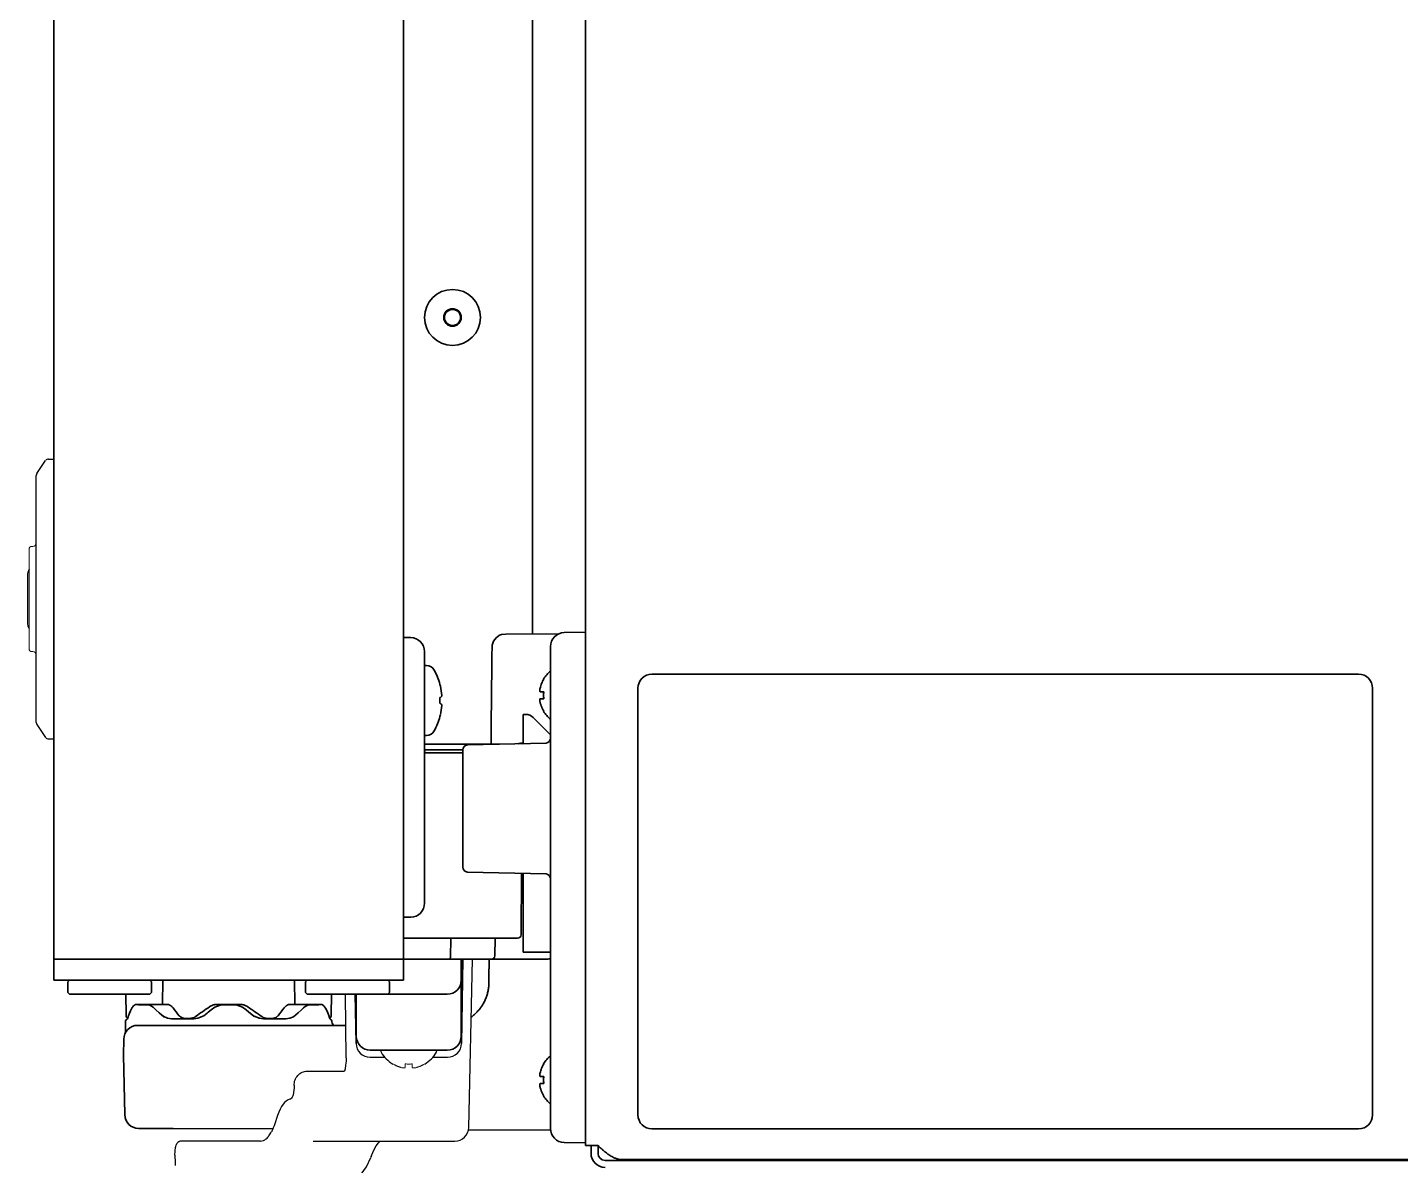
# Model space of a CAD drawing. Extents: x 5819 to 10669, y -850 to 3566.
# Drawn here: x 6992.1 to 7188.4, y 1371.1 to 1533.8 of the extents above; entities that cross this region are included whole.
import ezdxf

# ---------------------------------------------------------------- set-up
doc = ezdxf.new("R2010")
doc.units = 0
doc.header["$LTSCALE"] = 5
doc.layers.get('0').update_dxf_attribs({"linetype": 'CONTINUOUS', "lineweight": 0})
doc.layers.add('1', color=7, linetype='CONTINUOUS', true_color=0xffffff)
doc.layers.add('ASSI', color=7, linetype='CONTINUOUS')
doc.layers.add('GEOM', color=7, linetype='CONTINUOUS')

msp = doc.modelspace()

# ---------------------------------------------------------------- linework, layer by layer
at = {"color": 7, "linetype": 'Continuous'}
for p, q in [((6992.37, 1444.83), (6992.37, 1459.33)), ((6992.37, 1444.83), (6992.37, 1459.33)), ((6992.87, 1459.58), (6992.62, 1459.58)), ((6992.87, 1459.58), (6992.62, 1459.58)), ((6992.87, 1444.58), (6992.62, 1444.58)), ((6992.87, 1444.58), (6992.62, 1444.58)), ((7044.32, 1385.6), (7044.32, 1385.63)), ((7046.12, 1385.08), (7046.12, 1385.63)), ((7047.12, 1385.63), (7047.12, 1385.08)), ((7048.92, 1385.63), (7048.92, 1385.6))]:
    msp.add_line(p, q, dxfattribs=at)
for centre, radius, start, end in [((6992.87, 1460.08), 0.5, 270, 0), ((6992.87, 1460.08), 0.5, 270, 0), ((6992.62, 1459.33), 0.25, 90, 180), ((6992.62, 1459.33), 0.25, 90, 180), ((6992.62, 1444.83), 0.25, 180, 270), ((6992.62, 1444.83), 0.25, 180, 270), ((6992.87, 1444.08), 0.5, 0, 90), ((6992.87, 1444.08), 0.5, 0, 90), ((7046.81, 1389.68), 4.75, 238.4659, 241.0313), ((7046.81, 1389.68), 4.75, 241.0316, 241.9926), ((7046.81, 1389.68), 4.75, 241.9926, 243.3187), ((7046.62, 1389.38), 3.79, 262.4013, 269.9911), ((7046.62, 1389.38), 3.79, 270.0089, 277.5987), ((7046.44, 1389.68), 4.75, 296.6813, 298.0074), ((7046.44, 1389.68), 4.75, 298.0074, 298.9684), ((7046.44, 1389.68), 4.75, 298.9687, 301.5341), ((7046.8, 1389.67), 4.74, 243.3188, 244.4598), ((7046.8, 1389.67), 4.74, 244.4598, 245.4278), ((7046.8, 1389.67), 4.73, 245.4278, 246.6825), ((7046.8, 1389.66), 4.73, 246.6826, 247.4526), ((7046.8, 1389.65), 4.72, 247.4524, 248.9975), ((7046.79, 1389.65), 4.72, 248.9977, 249.4819), ((7046.79, 1389.64), 4.7, 249.4813, 251.5344), ((7046.78, 1389.62), 4.68, 251.535, 252.6227), ((7046.78, 1389.6), 4.67, 252.6228, 253.6051), ((7046.77, 1389.57), 4.64, 253.6036, 255.6824), ((7045.88, 1387.07), 2.01, 262.7256, 264.8598), ((7045.87, 1387.05), 1.98, 264.8627, 265.7144), ((7045.87, 1387.03), 1.97, 265.714, 266.9766), ((7045.87, 1387.02), 1.96, 266.9771, 268.0037), ((7045.87, 1387.02), 1.95, 268.0037, 269.0738), ((7045.87, 1387.01), 1.95, 269.0741, 270.1995), ((7045.87, 1387.02), 1.95, 270.1995, 271.1541), ((7045.87, 1387.02), 1.95, 271.1545, 272.3767), ((7045.87, 1387.03), 1.96, 272.3765, 273.2159), ((7045.87, 1387.04), 1.97, 273.2167, 274.6016), ((7045.87, 1387.05), 1.98, 274.6009, 275.2558), ((7045.87, 1387.07), 2.01, 275.2585, 277.2741), ((7047.38, 1387.07), 2.01, 262.7259, 264.7415), ((7047.37, 1387.05), 1.98, 264.7442, 265.3991), ((7047.37, 1387.04), 1.97, 265.3984, 266.7833), ((7047.37, 1387.03), 1.96, 266.7841, 267.6235), ((7047.37, 1387.02), 1.96, 267.6234, 268.8455), ((7047.37, 1387.02), 1.95, 268.8459, 270.9258), ((7047.37, 1387.02), 1.95, 270.9261, 271.9964), ((7047.37, 1387.02), 1.96, 271.9964, 273.0228), ((7047.37, 1387.03), 1.97, 273.0233, 274.286), ((7047.37, 1387.05), 1.98, 274.2856, 275.1372), ((7047.37, 1387.07), 2.01, 275.1401, 277.2744), ((7046.48, 1389.57), 4.64, 284.3176, 286.3964), ((7046.47, 1389.6), 4.67, 286.3949, 287.3772), ((7046.46, 1389.62), 4.68, 287.3773, 288.465), ((7046.46, 1389.64), 4.7, 288.4656, 290.5187), ((7046.45, 1389.65), 4.72, 290.5181, 291.0023), ((7046.45, 1389.65), 4.72, 291.0025, 292.5476), ((7046.45, 1389.66), 4.73, 292.5474, 293.3174), ((7046.45, 1389.67), 4.73, 293.3175, 294.5722), ((7046.44, 1389.67), 4.74, 294.5722, 295.5402), ((7046.44, 1389.67), 4.74, 295.5402, 296.6812)]:
    msp.add_arc(centre, radius, start, end, dxfattribs=at)
at = {"layer": '1', "color": 7, "linetype": 'Continuous', "lineweight": 35}
for p, q in [((6995.87, 1400.58), (6995.87, 2085.08)), ((7045.87, 1400.58), (7045.87, 2085.08)), ((7071.87, 1373.93), (7071.87, 2085.33)), ((7071.87, 1373.93), (7071.87, 2085.33)), ((7064.28, 1447.06), (7064.28, 1701.69)), ((7046.91, 1446.56), (7045.87, 1446.58)), ((7060.51, 1447.03), (7059.88, 1447.02)), ((7068.04, 1447.09), (7060.51, 1447.03)), ((7068.84, 1447.27), (7071.87, 1447.33)), ((7048.87, 1444.56), (7048.87, 1408.59)), ((7066.87, 1440.27), (7066.87, 1445.27)), ((7049.17, 1442.58), (7048.87, 1442.58)), ((7065.89, 1440.63), (7065.93, 1440.63)), ((7182.37, 1441.33), (7081.37, 1441.33)), ((7051.07, 1439.88), (7051.08, 1439.88)), ((7066.87, 1381.38), (7066.87, 1440.27)), ((7079.37, 1439.33), (7079.37, 1378.33)), ((7184.37, 1378.33), (7184.37, 1439.33)), ((7051.32, 1438.15), (7051.33, 1438.18)), ((7051.08, 1435.28), (7051.07, 1435.28)), ((7062.97, 1435.58), (7063.35, 1435.58)), ((7062.97, 1431.39), (7062.97, 1435.58)), ((7066.87, 1432.68), (7064.41, 1435.14)), ((7065.93, 1436.03), (7065.89, 1436.03)), ((7049.17, 1432.58), (7048.87, 1432.58)), ((7059.59, 1431.33), (7048.87, 1431.33)), ((7066.25, 1431.46), (7054.99, 1431.24)), ((7048.87, 1430.53), (7054.37, 1430.53)), ((7048.87, 1430.08), (7054.37, 1430.08)), ((7054.37, 1430.5), (7054.37, 1422.13)), ((7054.37, 1422.13), (7054.37, 1413.76)), ((7054.99, 1413.02), (7066.25, 1412.79)), ((7062.75, 1412.86), (7062.68, 1404.07)), ((7062.97, 1401.58), (7062.97, 1412.86)), ((7062.97, 1410.08), (7062.73, 1410.08)), ((7046.91, 1406.59), (7045.87, 1406.58)), ((7045.87, 1403.58), (7052.62, 1403.58)), ((7052.62, 1403.58), (7052.57, 1400.82)), ((7062.18, 1403.58), (7052.62, 1403.58)), ((7058.95, 1403.58), (7058.93, 1401.07)), ((7062.97, 1401.58), (7066.87, 1401.58)), ((6995.87, 1400.58), (7045.87, 1400.58)), ((6995.87, 1397.58), (6995.87, 1400.58)), ((7045.87, 1400.58), (7066.22, 1400.58)), ((7045.87, 1397.58), (7045.87, 1400.58)), ((7054.12, 1389.58), (7054.12, 1400.58)), ((7054.16, 1388.54), (7054.37, 1400.58)), ((7066.21, 1400.58), (7066.27, 1400.58)), ((7066.22, 1400.58), (7066.29, 1400.58)), ((7066.26, 1400.58), (7066.29, 1400.58)), ((7066.27, 1400.58), (7066.62, 1400.62)), ((7066.29, 1400.58), (7066.62, 1400.62)), ((7045.87, 1397.58), (6995.87, 1397.58)), ((6998.12, 1397.58), (6997.87, 1397.33)), ((6997.87, 1397.33), (6997.87, 1395.83)), ((7009.62, 1397.58), (7009.87, 1397.33)), ((7009.87, 1397.33), (7009.87, 1395.83)), ((7011.47, 1397.58), (7011.41, 1394.17)), ((7030.34, 1394.16), (7030.28, 1397.58)), ((7032.12, 1397.58), (7031.87, 1397.33)), ((7031.87, 1397.33), (7031.87, 1395.83)), ((7043.62, 1397.58), (7043.87, 1397.33)), ((7043.87, 1397.33), (7043.87, 1395.83)), ((6998.12, 1395.58), (6997.87, 1395.83)), ((7009.62, 1395.58), (6998.12, 1395.58)), ((7006.21, 1392.57), (7006.16, 1395.58)), ((7009.62, 1395.58), (7009.87, 1395.83)), ((7032.12, 1395.58), (7031.87, 1395.83)), ((7052.12, 1395.58), (7032.12, 1395.58)), ((7035.54, 1392.57), (7035.59, 1395.58)), ((7039.09, 1388.54), (7038.97, 1395.58)), ((7039.12, 1395.58), (7039.12, 1389.58)), ((7043.62, 1395.58), (7043.87, 1395.83)), ((7007.76, 1394.13), (7009.42, 1394.13)), ((7007.98, 1394.08), (7009.29, 1394.08)), ((7010.09, 1393.71), (7010.18, 1393.62)), ((7017.97, 1392.99), (7018.38, 1393.36)), ((7018.38, 1393.36), (7018.9, 1393.74)), ((7018.9, 1393.74), (7019.68, 1394.02)), ((7018.9, 1393.73), (7019.66, 1394.01)), ((7019.26, 1394.13), (7022.49, 1394.13)), ((7019.44, 1394.07), (7019.56, 1394.08)), ((7019.56, 1394.08), (7022.18, 1394.08)), ((7019.68, 1394.02), (7020.27, 1394.08)), ((7021.47, 1394.08), (7022.08, 1394.01)), ((7022.18, 1394.08), (7022.31, 1394.07)), ((7023.37, 1393.36), (7023.78, 1392.99)), ((7032.33, 1394.13), (7033.94, 1394.13)), ((7032.46, 1394.08), (7033.77, 1394.08)), ((7006.12, 1391.63), (7006.12, 1390.22)), ((7012.69, 1392.08), (7015.89, 1392.08)), ((7014.58, 1392.13), (7015.34, 1392.13)), ((7017.81, 1392.85), (7017.97, 1392.99)), ((7023.78, 1392.99), (7023.93, 1392.85)), ((7023.93, 1392.85), (7024.44, 1392.47)), ((7024.44, 1392.47), (7025.25, 1392.14)), ((7025.25, 1392.14), (7025.86, 1392.08)), ((7025.86, 1392.08), (7029.05, 1392.08)), ((7026.41, 1392.13), (7027.16, 1392.13)), ((7007.88, 1391.13), (7012.84, 1391.13)), ((7012.84, 1391.13), (7037.61, 1391.13)), ((7005.87, 1386.88), (7005.88, 1389.13)), ((7052.12, 1387.58), (7041.12, 1387.58)), ((7042.62, 1387.48), (7042.62, 1387.58)), ((7050.62, 1387.48), (7050.62, 1387.58)), ((7006.02, 1378.37), (7005.87, 1386.88)), ((7065.93, 1381.03), (7065.89, 1381.03)), ((7066.87, 1376.38), (7066.87, 1381.38)), ((7012.97, 1376.38), (7008.01, 1376.4)), ((7027.18, 1376.32), (7012.97, 1376.38)), ((7066.89, 1376.15), (7055.15, 1376.2)), ((7081.37, 1376.33), (7182.37, 1376.33)), ((7068.84, 1374.38), (7071.87, 1374.33)), ((7071.87, 1373.93), (7073.67, 1373.93)), ((7072.67, 1373.93), (7072.67, 1372.83)), ((7073.67, 1373.93), (7073.67, 1372.83)), ((7074.67, 1371.83), (7620.37, 1371.83)), ((7077.34, 1371.93), (7077.14, 1371.93)), ((7077.34, 1371.93), (8068.41, 1371.93)), ((7090.37, 1371.83), (7090.37, 1371.93))]:
    msp.add_line(p, q, dxfattribs=at)
for points in [[(7009.29, 1394.08), (7009.52, 1394.04), (7009.85, 1393.89), (7010.09, 1393.71)], [(7010.18, 1393.62), (7010.48, 1393.33), (7010.93, 1392.92), (7011.26, 1392.63)], [(7022.08, 1394.01), (7022.86, 1393.73), (7023.37, 1393.36)], [(7030.49, 1392.63), (7030.81, 1392.91), (7031.25, 1393.32), (7031.56, 1393.62)], [(7031.56, 1393.62), (7031.83, 1393.84), (7032.19, 1394.03), (7032.46, 1394.08)], [(7011.26, 1392.63), (7011.6, 1392.37), (7011.93, 1392.24)], [(7011.26, 1392.63), (7011.59, 1392.38), (7012.14, 1392.15), (7012.69, 1392.08)], [(7015.89, 1392.08), (7016.49, 1392.14), (7017.31, 1392.47), (7017.81, 1392.85)], [(7023.93, 1392.85), (7024.46, 1392.45), (7025.28, 1392.14), (7025.86, 1392.08)], [(7029.05, 1392.08), (7029.6, 1392.15), (7030.14, 1392.37), (7030.49, 1392.63)]]:
    msp.add_lwpolyline(points, dxfattribs=at)
for radius in [4, 1.25, 1.15]:
    msp.add_circle((7052.87, 1492.33), radius, dxfattribs=at)
for centre, radius, start, end in [((7046.87, 1444.56), 2, 0, 89), ((7060.52, 1445.13), 2, 108.6193, 179.0484), ((7068.87, 1445.27), 2, 91, 180), ((7049.17, 1441.33), 1.25, 28.6021, 90), ((7042.29, 1437.58), 9.08, 14.6676, 28.6021), ((7069.99, 1438.13), 4.8, 130.5418, 148.6074), ((7081.37, 1439.33), 2, 90, 180), ((7182.37, 1439.33), 2, 0, 90), ((7042.4, 1437.65), 8.95, 12.6308, 14.3943), ((7042.4, 1437.65), 8.95, 4.1992, 12.6256), ((7069.67, 1438.33), 3.78, 172.3959, 179.9965), ((7042.29, 1437.58), 8.79, 357.391, 2.609), ((7042.4, 1437.5), 8.95, 347.3743, 355.8008), ((7042.41, 1437.65), 8.94, 3.3503, 4.1929), ((7042.41, 1437.5), 8.94, 355.8071, 356.6497), ((7069.67, 1438.33), 3.78, 180.0035, 187.6041), ((7042.29, 1437.58), 9.08, 331.3979, 345.3324), ((7042.4, 1437.5), 8.95, 345.6057, 347.3692), ((7063.35, 1434.08), 1.5, 45, 90), ((7069.99, 1438.53), 4.8, 211.3459, 229.4581), ((7049.17, 1433.83), 1.25, 270, 331.3979), ((7055.12, 1430.5), 0.75, 100, 180), ((7055.12, 1430.5), 0.75, 100, 180), ((7061.57, 1435.33), 4, 279.2353, 283.1037), ((7062.48, 1432.33), 1, 290.6141, 299.4971), ((7066.12, 1432.2), 0.75, 280, 0), ((7049.08, 1430.33), 0.2, 90, 185.2159), ((7050.17, 1430.43), 1.3, 185.2159, 195.8957), ((7055.12, 1413.76), 0.75, 180, 260), ((7066.12, 1412.06), 0.75, 0, 80), ((7046.87, 1408.59), 2, 271, 0), ((7062.18, 1404.08), 0.5, 270, 359.5), ((7052.32, 1400.83), 0.25, 270, 359), ((7058.43, 1401.08), 0.5, 270, 359.5), ((7066.22, 1402.58), 2, 270, 289.0192), ((7052.12, 1397.58), 2, 270, 0), ((7006.62, 1391.63), 0.5, 108.8046, 180), ((7006.71, 1392.58), 0.5, 181, 241.5061), ((7035.04, 1392.58), 0.5, 304.2335, 359), ((7035.12, 1391.63), 0.5, 0, 64.3154), ((7036.12, 1391.63), 0.5, 180, 270), ((7007.88, 1389.13), 2, 90, 179.75), ((7041.12, 1389.58), 2, 180, 270), ((7052.12, 1389.58), 2, 270, 0), ((7069.99, 1383.13), 4.8, 130.5419, 148.6541), ((7069.67, 1383.33), 3.78, 172.3959, 179.9965), ((7069.67, 1383.33), 3.78, 180.0035, 187.6041), ((7069.99, 1383.53), 4.8, 211.3459, 229.4581), ((7008.02, 1378.4), 2, 181, 269.75), ((7081.37, 1378.33), 2, 180, 270), ((7182.37, 1378.33), 2, 270, 0), ((7068.87, 1376.38), 2, 180, 269), ((7074.67, 1372.83), 2, 180, 270), ((7074.67, 1372.83), 1, 180, 270)]:
    msp.add_arc(centre, radius, start, end, dxfattribs=at)
for points, degree in [([(7058.52, 1445.16), (7058.44, 1438.23), (7058.37, 1431.3)], 2), ([(7065.38, 1439.33), (7065.37, 1439.3), (7065.37, 1439.25), (7065.36, 1439.18), (7065.36, 1439.1), (7065.36, 1439.03), (7065.36, 1438.96), (7065.37, 1438.9), (7065.37, 1438.85), (7065.38, 1438.83)], 3), ([(7065.38, 1438.83), (7065.39, 1438.83), (7065.42, 1438.83), (7065.47, 1438.83), (7065.53, 1438.83), (7065.59, 1438.83), (7065.66, 1438.83), (7065.73, 1438.83), (7065.82, 1438.83), (7065.89, 1438.83), (7065.93, 1438.83)], 3), ([(7051.32, 1437), (7051.26, 1437.08), (7051.16, 1437.13), (7051.07, 1437.18)], 3), ([(7051.33, 1436.98), (7051.33, 1436.98), (7051.32, 1436.99), (7051.32, 1437)], 3), ([(7065.38, 1437.83), (7065.37, 1437.8), (7065.37, 1437.75), (7065.36, 1437.68), (7065.36, 1437.61), (7065.36, 1437.54), (7065.36, 1437.47), (7065.37, 1437.4), (7065.37, 1437.35), (7065.38, 1437.33)], 3), ([(7065.38, 1437.33), (7065.39, 1437.27), (7065.42, 1437.16), (7065.47, 1437), (7065.53, 1436.84), (7065.59, 1436.69), (7065.66, 1436.54), (7065.73, 1436.38), (7065.82, 1436.21), (7065.89, 1436.09), (7065.93, 1436.03)], 3), ([(7058.1, 1400.58), (7058.08, 1398.82), (7058.07, 1397.07)], 2), ([(7013.81, 1392.51), (7013.51, 1392.88), (7013.22, 1393.24), (7012.95, 1393.61)], 3), ([(7016.13, 1392.38), (7016.78, 1392.85), (7017.46, 1393.32), (7018.14, 1393.78)], 3), ([(7023.61, 1393.78), (7024.29, 1393.32), (7024.96, 1392.85), (7025.62, 1392.38)], 3), ([(7028.79, 1393.61), (7028.52, 1393.24), (7028.24, 1392.88), (7027.93, 1392.51)], 3), ([(7030.55, 1394.13), (7030.98, 1394.13), (7031.41, 1394.13), (7031.83, 1394.13)], 3), ([(7065.38, 1384.33), (7065.37, 1384.3), (7065.37, 1384.25), (7065.36, 1384.18), (7065.36, 1384.1), (7065.36, 1384.03), (7065.36, 1383.96), (7065.37, 1383.9), (7065.37, 1383.85), (7065.38, 1383.83)], 3), ([(7065.38, 1383.83), (7065.39, 1383.83), (7065.42, 1383.83), (7065.47, 1383.83), (7065.53, 1383.83), (7065.59, 1383.83), (7065.66, 1383.83), (7065.73, 1383.83), (7065.82, 1383.83), (7065.89, 1383.83), (7065.93, 1383.83)], 3), ([(7065.38, 1382.83), (7065.37, 1382.8), (7065.37, 1382.75), (7065.36, 1382.68), (7065.36, 1382.61), (7065.36, 1382.54), (7065.36, 1382.47), (7065.37, 1382.4), (7065.37, 1382.35), (7065.38, 1382.33)], 3), ([(7065.38, 1382.33), (7065.39, 1382.27), (7065.42, 1382.16), (7065.47, 1382), (7065.53, 1381.84), (7065.59, 1381.69), (7065.66, 1381.54), (7065.73, 1381.38), (7065.82, 1381.21), (7065.89, 1381.09), (7065.93, 1381.03)], 3)]:
    msp.add_open_spline(points, degree=degree, dxfattribs=at)
for points, knots in [([(7065.93, 1440.63), (7065.8, 1440.42), (7065.7, 1440.21), (7065.56, 1439.89), (7065.52, 1439.78), (7065.44, 1439.55), (7065.41, 1439.44), (7065.38, 1439.33)], [0, 0, 0, 0, 0.5, 0.5, 0.75, 0.75, 1, 1, 1, 1]), ([(7051.07, 1437.98), (7051.1, 1437.99), (7051.19, 1438.04), (7051.28, 1438.09), (7051.32, 1438.15)], [0, 0, 0, 0, 0.314454, 1, 1, 1, 1]), ([(7065.93, 1437.83), (7065.8, 1437.83), (7065.7, 1437.83), (7065.56, 1437.83), (7065.52, 1437.83), (7065.44, 1437.83), (7065.41, 1437.83), (7065.38, 1437.83)], [0, 0, 0, 0, 0.5, 0.5, 0.75, 0.75, 1, 1, 1, 1]), ([(7062.48, 1431.43), (7062.52, 1431.44), (7062.69, 1431.47), (7062.85, 1431.5), (7062.97, 1431.53)], [0, 0, 0, 0, 0.252919, 1, 1, 1, 1]), ([(7062.74, 1411.08), (7062.77, 1411.08), (7062.83, 1411.08), (7062.9, 1411.08), (7062.93, 1411.07), (7062.96, 1411.08), (7062.96, 1411.07), (7062.97, 1411.08), (7062.97, 1411.07)], [0, 0, 0, 0, 0.415901, 0.733358, 0.848597, 0.932221, 0.982916, 1, 1, 1, 1]), ([(7055.54, 1392.3), (7055.62, 1392.36), (7055.7, 1392.42), (7055.92, 1392.6), (7056.07, 1392.73), (7056.35, 1393), (7056.48, 1393.15), (7056.64, 1393.34), (7056.68, 1393.37), (7056.74, 1393.45), (7056.83, 1393.57), (7056.92, 1393.68), (7057.09, 1393.93), (7057.19, 1394.09), (7057.38, 1394.43), (7057.47, 1394.6), (7057.59, 1394.87), (7057.63, 1394.96), (7057.68, 1395.1), (7057.7, 1395.15), (7057.73, 1395.24), (7057.75, 1395.29), (7057.83, 1395.52), (7057.88, 1395.71), (7057.97, 1396.09), (7058, 1396.28), (7058.03, 1396.53), (7058.04, 1396.58), (7058.05, 1396.68), (7058.05, 1396.73), (7058.06, 1396.87), (7058.06, 1396.97), (7058.07, 1397.07)], [0.4067331, 0.4067331, 0.4067331, 0.4067331, 0.4375, 0.4375, 0.5, 0.5, 0.5625, 0.5625, 0.578125, 0.578125, 0.59375, 0.625, 0.625, 0.6875, 0.6875, 0.75, 0.75, 0.78125, 0.78125, 0.796875, 0.796875, 0.8125, 0.8125, 0.875, 0.875, 0.9375, 0.9375, 0.953125, 0.953125, 0.96875, 0.96875, 1, 1, 1, 1]), ([(7007.05, 1393.59), (7006.79, 1393.1), (7006.59, 1392.6), (7006.46, 1392.1), (7006.46, 1392.1), (7006.46, 1392.1), (7006.46, 1392.1)], [0, 0, 0, 0, 1, 1, 1, 1.002251, 1.002251, 1.002251, 1.002251]), ([(7007.76, 1394.13), (7007.64, 1394.14), (7007.4, 1394.03), (7007.18, 1393.83), (7007.08, 1393.66), (7007.05, 1393.59)], [0.0399952, 0.0399952, 0.0399952, 0.0399952, 0.4094432, 0.746124, 1, 1, 1, 1]), ([(7009.42, 1394.13), (7009.87, 1394.13), (7010.32, 1394.13), (7011.21, 1394.13), (7011.65, 1394.13), (7012.1, 1394.13)], [0, 0, 0, 0, 0.5, 0.5, 1, 1, 1, 1]), ([(7012.95, 1393.61), (7012.93, 1393.63), (7012.92, 1393.65), (7012.88, 1393.69), (7012.86, 1393.71), (7012.81, 1393.77), (7012.77, 1393.8), (7012.66, 1393.9), (7012.59, 1393.95), (7012.5, 1394), (7012.5, 1394), (7012.48, 1394.02), (7012.47, 1394.02), (7012.44, 1394.03), (7012.42, 1394.04), (7012.37, 1394.07), (7012.3, 1394.1), (7012.23, 1394.11), (7012.18, 1394.12), (7012.16, 1394.12), (7012.13, 1394.13), (7012.11, 1394.13), (7012.1, 1394.13)], [0, 0, 0, 0, 0.0625, 0.0625, 0.125, 0.125, 0.25, 0.25, 0.5, 0.5, 0.53125, 0.53125, 0.5625, 0.5625, 0.625, 0.625, 0.75, 0.875, 0.875, 0.9375, 0.9375, 1, 1, 1, 1]), ([(7018.14, 1393.78), (7018.18, 1393.81), (7018.22, 1393.84), (7018.31, 1393.89), (7018.35, 1393.91), (7018.48, 1393.97), (7018.58, 1394.01), (7018.69, 1394.05), (7018.72, 1394.05), (7018.77, 1394.06), (7018.79, 1394.07), (7018.86, 1394.09), (7018.91, 1394.1), (7019.06, 1394.12), (7019.16, 1394.13), (7019.26, 1394.13)], [0, 0, 0, 0, 0.125, 0.125, 0.25, 0.25, 0.5, 0.5, 0.5625, 0.5625, 0.625, 0.625, 0.75, 0.75, 1, 1, 1, 1]), ([(7022.49, 1394.13), (7022.54, 1394.13), (7022.59, 1394.12), (7022.69, 1394.12), (7022.74, 1394.11), (7022.88, 1394.09), (7022.98, 1394.07), (7023.1, 1394.03), (7023.12, 1394.02), (7023.17, 1394.01), (7023.19, 1394), (7023.26, 1393.97), (7023.31, 1393.95), (7023.44, 1393.89), (7023.52, 1393.84), (7023.61, 1393.78)], [0, 0, 0, 0, 0.125, 0.125, 0.25, 0.25, 0.5, 0.5, 0.5625, 0.5625, 0.625, 0.625, 0.75, 0.75, 1, 1, 1, 1]), ([(7029.65, 1394.13), (7029.63, 1394.13), (7029.62, 1394.13), (7029.59, 1394.12), (7029.57, 1394.12), (7029.52, 1394.11), (7029.48, 1394.1), (7029.38, 1394.07), (7029.31, 1394.04), (7029.22, 1393.99), (7029.21, 1393.98), (7029.19, 1393.97), (7029.18, 1393.96), (7029.16, 1393.95), (7029.14, 1393.93), (7029.08, 1393.89), (7029.04, 1393.86), (7028.93, 1393.77), (7028.86, 1393.69), (7028.79, 1393.61)], [0, 0, 0, 0, 0.0625, 0.0625, 0.125, 0.125, 0.25, 0.25, 0.5, 0.5, 0.53125, 0.53125, 0.5625, 0.5625, 0.625, 0.625, 0.75, 0.75, 1, 1, 1, 1]), ([(7029.65, 1394.13), (7030.09, 1394.13), (7030.54, 1394.13), (7031.43, 1394.13), (7031.88, 1394.13), (7032.33, 1394.13)], [0, 0, 0, 0, 0.5, 0.5, 1, 1, 1, 1]), ([(7034.7, 1393.59), (7034.68, 1393.63), (7034.6, 1393.79), (7034.4, 1394), (7034.12, 1394.14), (7033.98, 1394.12), (7033.95, 1394.11)], [0, 0, 0, 0, 0.14284, 0.551091, 0.908393, 1, 1, 1, 1]), ([(7035.34, 1392.08), (7035.33, 1392.12), (7035.32, 1392.16), (7035.31, 1392.2), (7035.17, 1392.67), (7034.97, 1393.13), (7034.7, 1393.59)], [-0.089757, -0.089757, -0.089757, -0.089757, 0, 0, 0, 1, 1, 1, 1]), ([(7014.58, 1392.13), (7014.55, 1392.13), (7014.51, 1392.13), (7014.44, 1392.14), (7014.41, 1392.14), (7014.34, 1392.16), (7014.3, 1392.17), (7014.25, 1392.19), (7014.23, 1392.2), (7014.2, 1392.21), (7014.18, 1392.22), (7014.1, 1392.26), (7014.04, 1392.3), (7013.95, 1392.37), (7013.92, 1392.4), (7013.88, 1392.44), (7013.87, 1392.45), (7013.84, 1392.48), (7013.82, 1392.5), (7013.81, 1392.51)], [0, 0, 0, 0, 0.125, 0.125, 0.25, 0.25, 0.375, 0.375, 0.4375, 0.4375, 0.5, 0.5, 0.75, 0.75, 0.875, 0.875, 0.9375, 0.9375, 1, 1, 1, 1]), ([(7015.34, 1392.13), (7015.41, 1392.13), (7015.47, 1392.13), (7015.61, 1392.15), (7015.68, 1392.17), (7015.78, 1392.2), (7015.81, 1392.21), (7015.88, 1392.24), (7015.91, 1392.26), (7016.01, 1392.3), (7016.07, 1392.34), (7016.13, 1392.38)], [0, 0, 0, 0, 0.25, 0.25, 0.5, 0.5, 0.625, 0.625, 0.75, 0.75, 1, 1, 1, 1]), ([(7025.62, 1392.38), (7025.65, 1392.36), (7025.68, 1392.34), (7025.74, 1392.31), (7025.77, 1392.29), (7025.87, 1392.24), (7025.93, 1392.21), (7026.03, 1392.18), (7026.07, 1392.17), (7026.14, 1392.15), (7026.17, 1392.15), (7026.27, 1392.13), (7026.34, 1392.13), (7026.41, 1392.13)], [0, 0, 0, 0, 0.125, 0.125, 0.25, 0.25, 0.5, 0.5, 0.625, 0.625, 0.75, 0.75, 1, 1, 1, 1]), ([(7027.93, 1392.51), (7027.91, 1392.48), (7027.88, 1392.45), (7027.82, 1392.4), (7027.79, 1392.37), (7027.73, 1392.32), (7027.7, 1392.3), (7027.64, 1392.26), (7027.61, 1392.24), (7027.51, 1392.19), (7027.44, 1392.17), (7027.34, 1392.14), (7027.31, 1392.14), (7027.24, 1392.13), (7027.2, 1392.13), (7027.16, 1392.13)], [0, 0, 0, 0, 0.125, 0.125, 0.25, 0.25, 0.375, 0.375, 0.5, 0.5, 0.75, 0.75, 0.875, 0.875, 1, 1, 1, 1]), ([(7006.12, 1390.22), (7006.12, 1390.2), (7006.12, 1390.15), (7006.11, 1390.09), (7006.1, 1390.06), (7006.09, 1390.03), (7006.09, 1390.02), (7006.08, 1390.01), (7006.08, 1390.01)], [0, 0, 0, 0, 0.177123, 0.342265, 0.45837, 0.577061, 0.756442, 1, 1, 1, 1]), ([(7065.93, 1385.63), (7065.8, 1385.42), (7065.7, 1385.21), (7065.56, 1384.89), (7065.52, 1384.78), (7065.44, 1384.55), (7065.41, 1384.44), (7065.38, 1384.33)], [0, 0, 0, 0, 0.5, 0.5, 0.75, 0.75, 1, 1, 1, 1]), ([(7065.93, 1382.83), (7065.8, 1382.83), (7065.7, 1382.83), (7065.56, 1382.83), (7065.52, 1382.83), (7065.44, 1382.83), (7065.41, 1382.83), (7065.38, 1382.83)], [0, 0, 0, 0, 0.5, 0.5, 0.75, 0.75, 1, 1, 1, 1]), ([(7077.14, 1371.93), (7076.99, 1371.93), (7076.85, 1371.94), (7076.63, 1371.98), (7076.56, 1371.99), (7076.45, 1372.02), (7076.42, 1372.03), (7076.34, 1372.05), (7076.31, 1372.07), (7076.13, 1372.13), (7075.98, 1372.19), (7075.69, 1372.34), (7075.55, 1372.42), (7075.26, 1372.61), (7075.11, 1372.71), (7074.83, 1372.92), (7074.68, 1373.04), (7074.47, 1373.22), (7074.4, 1373.28), (7074.3, 1373.36), (7074.29, 1373.38), (7074.25, 1373.41), (7074.2, 1373.46), (7074.14, 1373.5), (7073.96, 1373.67), (7073.82, 1373.8), (7073.67, 1373.93)], [0, 0, 0, 0, 0.125, 0.125, 0.1875, 0.1875, 0.21875, 0.21875, 0.25, 0.25, 0.375, 0.375, 0.5, 0.5, 0.625, 0.625, 0.75, 0.75, 0.8125, 0.8125, 0.828125, 0.828125, 0.84375, 0.875, 0.875, 1, 1, 1, 1]), ([(7090.37, 1371.83), (7090.21, 1371.83), (7090.05, 1371.84), (7089.87, 1371.88), (7089.85, 1371.88), (7089.84, 1371.88)], [0, 0, 0, 0, 0.90385, 0.90385, 1, 1, 1, 1])]:
    msp.add_open_spline(points, degree=3, knots=knots, dxfattribs=at)
at = {"layer": 'ASSI', "color": 7, "linetype": 'Continuous'}
for centre, radius, start, end in [((7043.02, 1387.48), 0.4, 180, 210.3012), ((7050.22, 1387.48), 0.4, 329.6988, 0), ((7046.82, 1389.7), 4.8, 210.3012, 238.6273), ((7046.42, 1389.7), 4.8, 301.3727, 329.6988)]:
    msp.add_arc(centre, radius, start, end, dxfattribs=at)
at = {"layer": 'GEOM', "color": 7, "linetype": 'Continuous'}
for p, q in [((6993.46, 1470), (6994.72, 1471.86)), ((6993.46, 1470), (6994.72, 1471.86)), ((6995.14, 1472.08), (6995.87, 1472.08)), ((6995.14, 1472.08), (6995.87, 1472.08)), ((6995.87, 1432.08), (6995.87, 1472.08)), ((6995.87, 1432.08), (6995.87, 1472.08)), ((6993.37, 1434.43), (6993.37, 1469.72)), ((6993.37, 1434.43), (6993.37, 1469.72)), ((6992.12, 1455.39), (6992.12, 1448.76)), ((6992.12, 1455.39), (6992.12, 1448.76)), ((6993.46, 1434.15), (6994.72, 1432.29)), ((6993.46, 1434.15), (6994.72, 1432.29)), ((6995.14, 1432.08), (6995.87, 1432.08)), ((6995.14, 1432.08), (6995.87, 1432.08)), ((7055.19, 1376.53), (7055.73, 1400.56)), ((7037.66, 1386.49), (7037.57, 1395.58)), ((7041.09, 1386.58), (7043.18, 1386.58)), ((7050.06, 1386.58), (7052.16, 1386.58)), ((7032.11, 1384.58), (7037.44, 1384.58)), ((7027.86, 1378.23), (7027.41, 1376.92)), ((7032.97, 1374.58), (7053.19, 1374.58)), ((7042.52, 1374.55), (7042.55, 1374.58)), ((7041.23, 1372.36), (7041.18, 1372.22))]:
    msp.add_line(p, q, dxfattribs=at)
for points in [[(7037.66, 1386.49), (7037.65, 1386.02), (7037.6, 1385.42), (7037.52, 1384.9), (7037.44, 1384.58)], [(7041.23, 1372.36), (7041.59, 1373.2), (7041.97, 1373.9), (7042.29, 1374.34), (7042.52, 1374.55)], [(7037.24, 1368.58), (7038.13, 1368.71), (7039.02, 1369.13), (7039.84, 1369.85), (7040.58, 1370.91), (7041.18, 1372.22)]]:
    msp.add_lwpolyline(points, dxfattribs=at)
for centre, radius, start, end in [((6995.14, 1471.58), 0.5, 90, 145.7131), ((6995.14, 1471.58), 0.5, 90, 145.7131), ((6993.87, 1469.72), 0.5, 145.7131, 180), ((6993.87, 1469.72), 0.5, 145.7131, 180), ((6994.12, 1455.39), 2, 151.1918, 180), ((6994.12, 1455.39), 2, 151.1918, 180), ((6994.12, 1448.76), 2, 180, 208.7012), ((6994.12, 1448.76), 2, 180, 208.7012), ((6993.87, 1434.43), 0.5, 180, 214.2869), ((6993.87, 1434.43), 0.5, 180, 214.2869), ((6995.14, 1432.58), 0.5, 214.2869, 270), ((6995.14, 1432.58), 0.5, 214.2869, 270), ((7041.09, 1388.58), 2, 181, 270), ((7052.16, 1388.58), 2, 270, 359), ((7053.19, 1376.58), 2, 270, 358.7081)]:
    msp.add_arc(centre, radius, start, end, dxfattribs=at)
for centre, major_axis, ratio, start_param, end_param in [((7029.98, 1372.58), (-0.15, 8), 0.358259, 0.07624, 0.7787), ((7035.69, 1373.58), (-205.36, 0.02), 0.004869, -1.52079, -1.464417), ((7013.44, 1379.76), (-0.93, 57.29), 0.006254, 1.69634, 1.722592)]:
    msp.add_ellipse(centre, major_axis=major_axis, ratio=ratio, start_param=start_param, end_param=end_param, dxfattribs=at)
for points, knots in [([(7030.24, 1382.54), (7030.23, 1382.8), (7030.32, 1383.33), (7030.73, 1384.01), (7031.36, 1384.47), (7031.86, 1384.58), (7032.11, 1384.58)], [0, 0, 0, 0, 0.257893, 0.511281, 0.758041, 1, 1, 1, 1]), ([(7030.24, 1382.54), (7030.25, 1382.09), (7030.19, 1381.45), (7029.93, 1380.78), (7029.72, 1380.57), (7029.61, 1380.55)], [0, 0, 0, 0, 0.628262, 0.852722, 1, 1, 1, 1]), ([(7025.42, 1374.58), (7025.57, 1374.58), (7025.87, 1374.64), (7026.29, 1374.93), (7026.68, 1375.37), (7026.89, 1375.73), (7027, 1375.93)], [0, 0, 0, 0, 0.197468, 0.420051, 0.685033, 1, 1, 1, 1]), ([(7027.41, 1376.92), (7027.38, 1376.83), (7027.26, 1376.49), (7027.12, 1376.17), (7027, 1375.93)], [0, 0, 0, 0, 0.266265, 1, 1, 1, 1]), ([(7013.2, 1372.58), (7013.2, 1372.83), (7013.22, 1373.31), (7013.33, 1373.87), (7013.48, 1374.22), (7013.62, 1374.45), (7013.78, 1374.57), (7013.88, 1374.57)], [0, 0, 0, 0, 0.343101, 0.640787, 0.761624, 0.860533, 1, 1, 1, 1])]:
    msp.add_open_spline(points, degree=3, knots=knots, dxfattribs=at)

doc.saveas('drawing.dxf')
